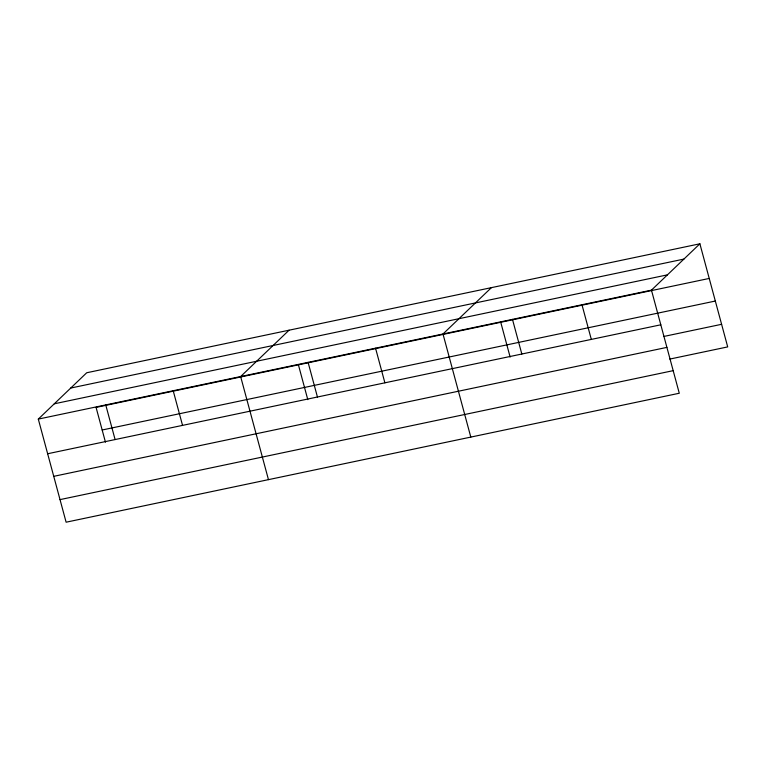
<?xml version="1.0" encoding="UTF-8"?>
<svg xmlns="http://www.w3.org/2000/svg" width="766" height="766" viewBox="0 0 766 766"><rect width="100%" height="100%" fill="white"/><g stroke="black" fill="none" stroke-linecap="round" stroke-linejoin="round"><path stroke-width="1.15" d="M699.885 243.799L651.454 290.142L679.279 393.245L66.115 522.201L38.3 419.098L86.721 372.755L699.885 243.799L727.7 346.902L669.79 359.082M289.069 330.203L240.639 376.546L268.464 479.65M491.408 287.643L442.987 333.986L470.803 437.089M70.74 388.046L683.904 259.09M54.281 403.806L667.435 274.85M38.3 419.098L651.454 290.142M709.23 278.441L96.076 407.407L105.459 442.183M102.165 429.994L715.329 301.038M47.645 453.75L660.809 324.794M663.691 336.485L721.601 324.305M53.744 476.337L666.899 347.381M60.026 499.614L673.18 370.658M581.968 304.753L591.314 339.405M512.473 319.374L521.828 354.026M500.753 322.295L510.137 357.071M375.541 348.176L384.886 382.818M308.085 362.356L317.44 397.008M298.414 364.846L307.798 399.632M173.193 390.727L182.547 425.379M105.746 404.917L115.101 439.569"/></g></svg>
